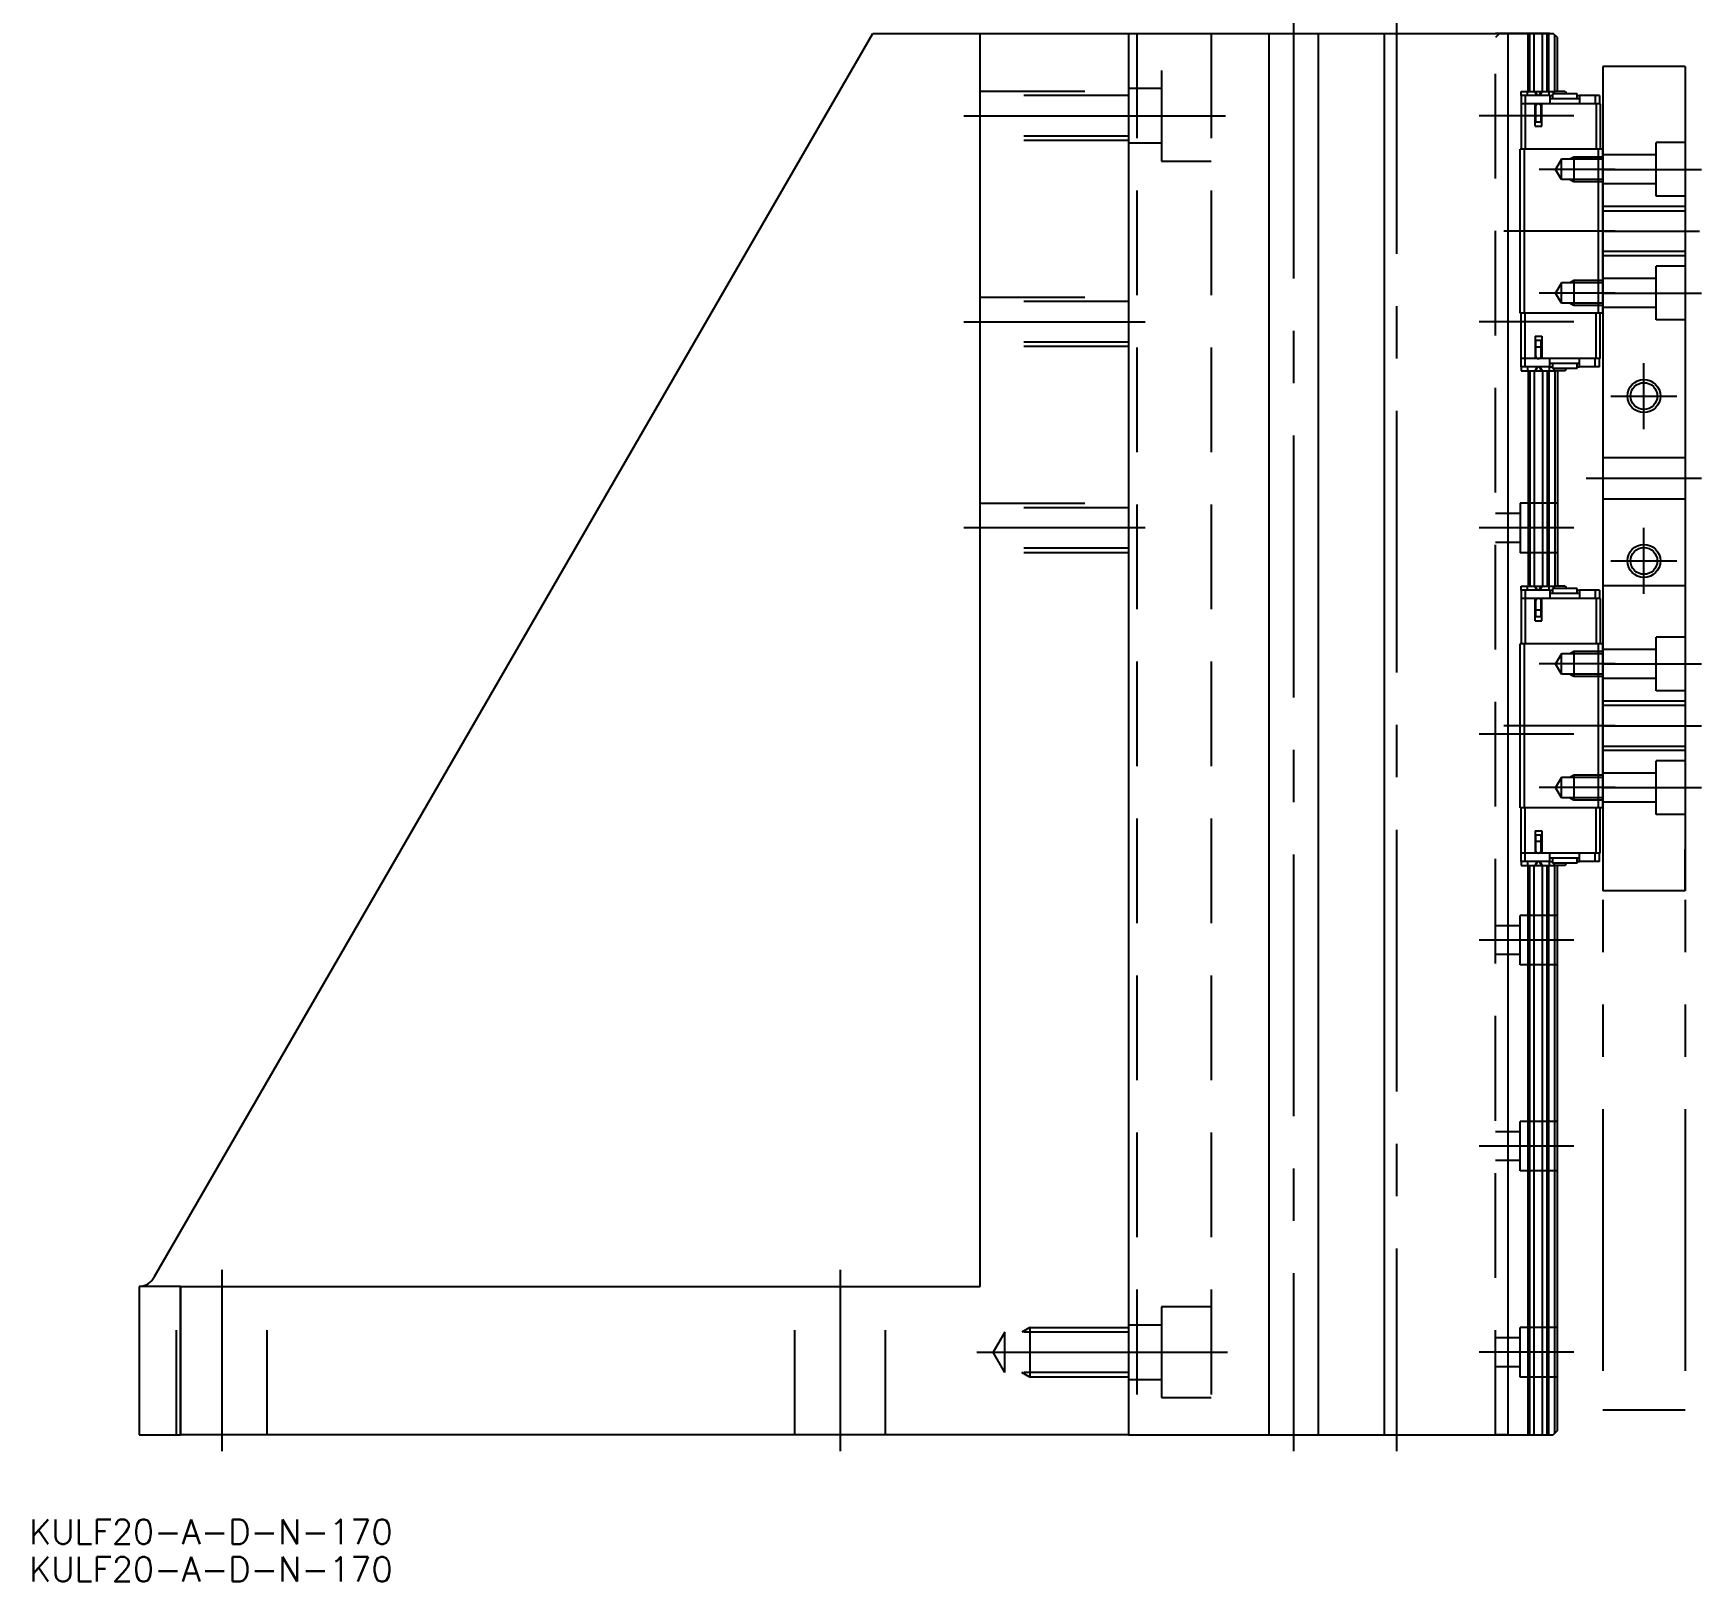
# Model space of a CAD drawing. Extents: x -165 to 277, y -418 to 62.
# Drawn here: x -165.4 to 37, y -417.8 to -230 of the extents above; entities that cross this region are included whole.
import ezdxf

# ---------------------------------------------------------------- set-up
doc = ezdxf.new("R2010")
doc.units = 0
for name, pattern in [('CENTER', [50.8, 31.75, -6.35, 6.35, -6.35]), ('DASHED', [19.05, 12.7, -6.35]), ('PHANTOM', [63.5, 31.75, -6.35, 6.35, -6.35, 6.35, -6.35])]:
    doc.linetypes.add(name, pattern=pattern)
doc.layers.get('0').update_dxf_attribs({"linetype": 'CONTINUOUS'})
doc.layers.add('CENTER', color=1, linetype='CENTER')
doc.styles.get("Standard").update_dxf_attribs({"font": 'txt.shx', "height": 3, "bigfont": 'bigfont.shx'})

# ---------------------------------------------------------------- blocks, each defined once
blk = doc.blocks.new('*U3')
at = {"color": 7, "linetype": 'CONTINUOUS'}
blk.add_text('KULF20-A-D-N-170', height=3, dxfattribs=at).set_placement((-165.87, -413.27))
blk = doc.blocks.new('*U4')
at = {"color": 7, "linetype": 'CONTINUOUS'}
blk.add_text('KULF20-A-D-N-170', height=3, dxfattribs=at).set_placement((-165.87, -417.82))

msp = doc.modelspace()

# ---------------------------------------------------------------- linework, layer by layer
at = {"color": 7, "linetype": 'CONTINUOUS'}
for p, q in [((-150.67, -380.8), (-63.52, -230)), ((-63.52, -230), (-32.5, -230)), ((-63.52, -230), (-50.5, -230)), ((-50.5, -382), (-50.5, -230)), ((-50.5, -230), (-32.5, -230)), ((-32.5, -230), (-32.5, -400)), ((-32.5, -230), (-32.5, -400)), ((-32.5, -230), (19, -230)), ((-31.5, -230), (18.5, -230)), ((-31.5, -230), (18.5, -230)), ((-15.5, -230), (-15.5, -400)), ((-9.5, -230), (-9.5, -400)), ((-1.5, -230), (-1.5, -400)), ((12, -230), (12.49, -230)), ((12.5, -230), (12, -230)), ((12.49, -230), (15.95, -230)), ((12.49, -230), (15.95, -230)), ((15.95, -230), (12.5, -230)), ((15.95, -230), (12.5, -230)), ((13.5, -230), (13.5, -400)), ((15.94, -237.05), (15.94, -230)), ((15.95, -230), (18.5, -230)), ((18.55, -230), (15.95, -230)), ((15.95, -230), (18.5, -230)), ((18.55, -230), (15.95, -230)), ((16.15, -237.05), (16.15, -230)), ((16.7, -237.05), (16.7, -230)), ((17.7, -237.05), (17.7, -230)), ((18.25, -237.05), (18.25, -230)), ((18.46, -237.05), (18.46, -230)), ((18.5, -230), (18.55, -230)), ((18.5, -230), (18.55, -230)), ((19.5, -230.5), (19, -230)), ((19.2, -237.05), (19.2, -230.2)), ((19.5, -237.05), (19.5, -230.5)), ((25, -234), (25, -334)), ((35, -234), (25, -234)), ((35, -234), (35, -329)), ((35, -234), (35, -334)), ((15.1, -237.05), (15.89, -237.05)), ((15.1, -237.55), (15.1, -237.05)), ((15.6, -237.55), (15.1, -237.55)), ((15.1, -237.55), (15.1, -238.55)), ((15.6, -238.55), (15.1, -238.55)), ((15.1, -238.55), (15.1, -244.05)), ((18.6, -237.55), (15.6, -237.55)), ((15.6, -237.55), (15.6, -238.55)), ((16.8, -238.55), (15.6, -238.55)), ((15.6, -238.55), (15.6, -244.05)), ((15.89, -237.05), (16.76, -237.05)), ((15.89, -237.55), (15.89, -237.05)), ((16.76, -237.05), (16.85, -237.05)), ((17.02, -237.55), (16.76, -237.05)), ((17.6, -238.55), (16.8, -238.55)), ((16.8, -241.25), (16.8, -238.55)), ((16.85, -237.05), (17.55, -237.05)), ((17.11, -237.55), (16.85, -237.05)), ((17.11, -237.55), (17.11, -237.55)), ((17.29, -237.55), (17.55, -237.05)), ((17.38, -237.55), (17.64, -237.05)), ((17.55, -237.05), (17.64, -237.05)), ((24.2, -238.55), (17.6, -238.55)), ((17.6, -241.25), (17.6, -238.55)), ((17.64, -237.05), (18.51, -237.05)), ((18.51, -237.05), (19.13, -237.05)), ((18.51, -237.55), (18.51, -237.05)), ((18.6, -237.55), (18.9, -237.55)), ((18.6, -237.55), (18.6, -238.55)), ((22.2, -237.95), (18.6, -237.95)), ((18.9, -237.35), (18.9, -237.95)), ((21.9, -237.35), (18.9, -237.35)), ((20.43, -237.05), (19.13, -237.05)), ((19.13, -237.05), (19.13, -237.35)), ((20.43, -237.05), (20.61, -237.35)), ((21.9, -237.95), (21.9, -237.35)), ((21.9, -237.55), (22.2, -237.55)), ((24.1, -237.55), (22.2, -237.55)), ((22.2, -237.55), (22.2, -238.55)), ((24.6, -237.55), (24.1, -237.55)), ((24.1, -237.55), (24.1, -238.55)), ((24.7, -238.55), (24.2, -238.55)), ((24.2, -238.55), (24.2, -244.05)), ((24.6, -237.55), (24.6, -238.55)), ((24.7, -238.55), (24.7, -244.05)), ((16.8, -239.35), (16.85, -239.35)), ((16.8, -239.81), (16.85, -239.81)), ((16.85, -238.9), (16.85, -239.95)), ((16.85, -239.95), (17.2, -239.95)), ((16.85, -239.95), (16.85, -240.75)), ((16.85, -240.75), (17.2, -240.75)), ((17.2, -239.95), (17.55, -239.95)), ((17.2, -240.75), (17.55, -240.75)), ((17.55, -239.95), (17.55, -238.9)), ((17.55, -239.35), (17.6, -239.35)), ((17.55, -239.81), (17.6, -239.81)), ((17.55, -240.75), (17.55, -239.95)), ((16.8, -241.25), (17.6, -241.25)), ((15, -263.95), (15, -244.05)), ((15.5, -244.05), (15, -244.05)), ((24.5, -244.05), (15.5, -244.05)), ((15.5, -263.95), (15.5, -244.05)), ((24.5, -263.95), (24.5, -244.05)), ((25, -244.05), (24.5, -244.05)), ((25, -263.95), (25, -244.05)), ((15.5, -263.95), (15, -263.95)), ((15.1, -269.45), (15.1, -263.95)), ((24.5, -263.95), (15.5, -263.95)), ((15.6, -269.45), (15.6, -263.95)), ((24.2, -269.45), (24.2, -263.95)), ((25, -263.95), (24.5, -263.95)), ((24.7, -269.45), (24.7, -263.95)), ((16.8, -266.75), (17.6, -266.75)), ((16.8, -266.75), (16.8, -269.45)), ((17.6, -266.75), (17.6, -269.45)), ((16.8, -268.19), (16.85, -268.19)), ((16.8, -268.65), (16.85, -268.65)), ((17.2, -267.25), (16.85, -267.25)), ((16.85, -267.25), (16.85, -268.05)), ((17.2, -268.05), (16.85, -268.05)), ((16.85, -268.05), (16.85, -269.1)), ((17.55, -267.25), (17.2, -267.25)), ((17.55, -268.05), (17.2, -268.05)), ((17.55, -268.05), (17.55, -267.25)), ((17.55, -269.1), (17.55, -268.05)), ((17.55, -268.19), (17.6, -268.19)), ((17.55, -268.65), (17.6, -268.65)), ((15.6, -269.45), (15.1, -269.45)), ((15.1, -270.45), (15.1, -269.45)), ((15.6, -270.45), (15.1, -270.45)), ((15.1, -270.45), (15.1, -270.95)), ((15.1, -270.95), (15.89, -270.95)), ((16.8, -269.45), (15.6, -269.45)), ((15.6, -270.45), (15.6, -269.45)), ((18.6, -270.45), (15.6, -270.45)), ((15.89, -270.45), (15.89, -270.95)), ((15.89, -270.95), (16.76, -270.95)), ((15.94, -270.95), (15.94, -297.05)), ((16.15, -270.95), (16.15, -297.05)), ((16.7, -270.95), (16.7, -297.05)), ((17.02, -270.45), (16.76, -270.95)), ((16.76, -270.95), (16.85, -270.95)), ((17.6, -269.45), (16.8, -269.45)), ((17.11, -270.45), (16.85, -270.95)), ((16.85, -270.95), (17.55, -270.95)), ((17.11, -270.45), (17.11, -270.45)), ((17.29, -270.45), (17.55, -270.95)), ((17.38, -270.45), (17.64, -270.95)), ((17.55, -270.95), (17.64, -270.95)), ((24.2, -269.45), (17.6, -269.45)), ((17.64, -270.95), (18.51, -270.95)), ((17.7, -270.95), (17.7, -297.05)), ((18.25, -270.95), (18.25, -297.05)), ((18.46, -270.95), (18.46, -297.05)), ((18.51, -270.45), (18.51, -270.95)), ((18.51, -270.95), (19.13, -270.95)), ((18.6, -270.45), (18.6, -269.45)), ((22.2, -270.05), (18.6, -270.05)), ((18.6, -270.45), (18.9, -270.45)), ((18.9, -270.05), (18.9, -270.65)), ((21.9, -270.65), (18.9, -270.65)), ((19.13, -270.95), (19.13, -270.65)), ((20.43, -270.95), (19.13, -270.95)), ((19.2, -270.95), (19.2, -297.05)), ((19.5, -270.95), (19.5, -297.05)), ((20.43, -270.95), (20.61, -270.65)), ((21.9, -270.65), (21.9, -270.05)), ((21.9, -270.45), (22.2, -270.45)), ((22.2, -270.45), (22.2, -269.45)), ((24.1, -270.45), (22.2, -270.45)), ((24.1, -270.45), (24.1, -269.45)), ((24.6, -270.45), (24.1, -270.45)), ((24.7, -269.45), (24.2, -269.45)), ((24.6, -270.45), (24.6, -269.45)), ((15.1, -297.55), (15.1, -297.05)), ((15.1, -297.05), (15.89, -297.05)), ((15.89, -297.55), (15.89, -297.05)), ((15.89, -297.05), (16.76, -297.05)), ((16.76, -297.05), (16.85, -297.05)), ((17.02, -297.55), (16.76, -297.05)), ((16.85, -297.05), (17.55, -297.05)), ((17.11, -297.55), (16.85, -297.05)), ((17.29, -297.55), (17.55, -297.05)), ((17.38, -297.55), (17.64, -297.05)), ((17.55, -297.05), (17.64, -297.05)), ((17.64, -297.05), (18.51, -297.05)), ((18.51, -297.55), (18.51, -297.05)), ((18.51, -297.05), (19.13, -297.05)), ((18.9, -297.35), (18.9, -297.95)), ((21.9, -297.35), (18.9, -297.35)), ((20.43, -297.05), (19.13, -297.05)), ((19.13, -297.05), (19.13, -297.35)), ((20.43, -297.05), (20.61, -297.35)), ((21.9, -297.95), (21.9, -297.35)), ((15.6, -297.55), (15.1, -297.55)), ((15.1, -297.55), (15.1, -298.55)), ((15.1, -298.55), (15.1, -304.05)), ((15.6, -298.55), (15.1, -298.55)), ((18.6, -297.55), (15.6, -297.55)), ((15.6, -297.55), (15.6, -298.55)), ((15.6, -298.55), (15.6, -304.05)), ((16.8, -298.55), (15.6, -298.55)), ((17.6, -298.55), (16.8, -298.55)), ((16.8, -301.25), (16.8, -298.55)), ((16.8, -299.35), (16.85, -299.35)), ((16.85, -298.9), (16.85, -299.95)), ((17.11, -297.55), (17.11, -297.55)), ((17.55, -299.95), (17.55, -298.9)), ((17.55, -299.35), (17.6, -299.35)), ((17.6, -301.25), (17.6, -298.55)), ((24.2, -298.55), (17.6, -298.55)), ((18.6, -297.55), (18.9, -297.55)), ((18.6, -297.55), (18.6, -298.55)), ((22.2, -297.95), (18.6, -297.95)), ((21.9, -297.55), (22.2, -297.55)), ((24.1, -297.55), (22.2, -297.55)), ((22.2, -297.55), (22.2, -298.55)), ((24.6, -297.55), (24.1, -297.55)), ((24.1, -297.55), (24.1, -298.55)), ((24.2, -298.55), (24.2, -304.05)), ((24.7, -298.55), (24.2, -298.55)), ((24.6, -297.55), (24.6, -298.55)), ((24.7, -298.55), (24.7, -304.05)), ((16.8, -299.81), (16.85, -299.81)), ((16.8, -301.25), (17.6, -301.25)), ((16.85, -299.95), (17.2, -299.95)), ((16.85, -299.95), (16.85, -300.75)), ((16.85, -300.75), (17.2, -300.75)), ((17.2, -299.95), (17.55, -299.95)), ((17.2, -300.75), (17.55, -300.75)), ((17.55, -299.81), (17.6, -299.81)), ((17.55, -300.75), (17.55, -299.95)), ((15, -323.95), (15, -304.05)), ((15.5, -304.05), (15, -304.05)), ((15.5, -323.95), (15.5, -304.05)), ((24.5, -304.05), (15.5, -304.05)), ((24.5, -323.95), (24.5, -304.05)), ((25, -304.05), (24.5, -304.05)), ((25, -323.95), (25, -304.05)), ((15.5, -323.95), (15, -323.95)), ((15.1, -329.45), (15.1, -323.95)), ((24.5, -323.95), (15.5, -323.95)), ((15.6, -329.45), (15.6, -323.95)), ((24.2, -329.45), (24.2, -323.95)), ((25, -323.95), (24.5, -323.95)), ((24.7, -329.45), (24.7, -323.95)), ((16.8, -326.75), (17.6, -326.75)), ((16.8, -326.75), (16.8, -329.45)), ((17.2, -327.25), (16.85, -327.25)), ((16.85, -327.25), (16.85, -328.05)), ((17.55, -327.25), (17.2, -327.25)), ((17.55, -328.05), (17.55, -327.25)), ((17.6, -326.75), (17.6, -329.45)), ((15.1, -330.45), (15.1, -329.45)), ((15.6, -329.45), (15.1, -329.45)), ((15.6, -330.45), (15.6, -329.45)), ((16.8, -329.45), (15.6, -329.45)), ((16.8, -328.19), (16.85, -328.19)), ((16.8, -328.65), (16.85, -328.65)), ((17.6, -329.45), (16.8, -329.45)), ((17.2, -328.05), (16.85, -328.05)), ((16.85, -328.05), (16.85, -329.1)), ((17.55, -328.05), (17.2, -328.05)), ((17.55, -329.1), (17.55, -328.05)), ((17.55, -328.19), (17.6, -328.19)), ((17.55, -328.65), (17.6, -328.65)), ((24.2, -329.45), (17.6, -329.45)), ((18.6, -330.45), (18.6, -329.45)), ((22.2, -330.45), (22.2, -329.45)), ((24.1, -330.45), (24.1, -329.45)), ((24.7, -329.45), (24.2, -329.45)), ((24.6, -330.45), (24.6, -329.45)), ((35, -334), (35, -329)), ((15.1, -330.45), (15.1, -330.95)), ((15.6, -330.45), (15.1, -330.45)), ((15.1, -330.95), (15.89, -330.95)), ((18.6, -330.45), (15.6, -330.45)), ((15.89, -330.45), (15.89, -330.95)), ((15.89, -330.95), (16.76, -330.95)), ((15.94, -400), (15.94, -330.95)), ((16.15, -400), (16.15, -330.95)), ((16.7, -400), (16.7, -330.95)), ((17.02, -330.45), (16.76, -330.95)), ((16.76, -330.95), (16.85, -330.95)), ((17.11, -330.45), (16.85, -330.95)), ((16.85, -330.95), (17.55, -330.95)), ((17.11, -330.45), (17.11, -330.45)), ((17.29, -330.45), (17.55, -330.95)), ((17.38, -330.45), (17.64, -330.95)), ((17.55, -330.95), (17.64, -330.95)), ((17.64, -330.95), (18.51, -330.95)), ((17.7, -400), (17.7, -330.95)), ((18.25, -400), (18.25, -330.95)), ((18.46, -400), (18.46, -330.95)), ((18.51, -330.45), (18.51, -330.95)), ((18.51, -330.95), (19.13, -330.95)), ((22.2, -330.05), (18.6, -330.05)), ((18.6, -330.45), (18.9, -330.45)), ((18.9, -330.05), (18.9, -330.65)), ((21.9, -330.65), (18.9, -330.65)), ((19.13, -330.95), (19.13, -330.65)), ((20.43, -330.95), (19.13, -330.95)), ((19.2, -399.8), (19.2, -330.95)), ((19.5, -399.5), (19.5, -330.95)), ((20.43, -330.95), (20.61, -330.65)), ((21.9, -330.65), (21.9, -330.05)), ((21.9, -330.45), (22.2, -330.45)), ((24.1, -330.45), (22.2, -330.45)), ((24.6, -330.45), (24.1, -330.45)), ((35, -334), (25, -334)), ((-152.5, -382), (-152.5, -400)), ((-147.5, -382), (-152.5, -382)), ((-147.5, -382), (-50.5, -382)), ((-147.5, -382), (-147.5, -400)), ((-147.5, -400), (-147.5, -382)), ((-152.5, -400), (-147.5, -400)), ((-32.5, -400), (-147.5, -400)), ((-32.5, -400), (19, -400)), ((19.5, -399.5), (19, -400))]:
    msp.add_line(p, q, dxfattribs=at)
at = {"color": 3, "linetype": 'DASHED'}
for p, q in [((-31.5, -230), (-31.5, -400)), ((-22.5, -230), (-22.5, -400)), ((12, -400), (12, -230)), ((12.5, -230), (12, -230.5)), ((13.5, -230), (12.5, -230)), ((-28.5, -234.5), (-28.5, -243.3)), ((-28.5, -236.7), (-32.5, -236.7)), ((-50.5, -237), (-32.5, -237)), ((-32.5, -237.54), (-50.5, -237.54)), ((-32.5, -242.46), (-50.5, -242.46)), ((-32.5, -243), (-50.5, -243)), ((-32.5, -243.3), (-28.5, -243.3)), ((-28.5, -243.3), (-28.5, -245.5)), ((31.5, -244.75), (25, -244.75)), ((31.5, -249.75), (31.5, -243.25)), ((35, -243.25), (31.5, -243.25)), ((-28.5, -245.5), (-22.5, -245.5)), ((20, -245.27), (19.29, -246.5)), ((20, -247.73), (19.29, -246.5)), ((20, -247.73), (20, -245.27)), ((25, -245.27), (20, -245.27)), ((21.5, -245), (21.03, -245.27)), ((21.5, -245), (21.5, -248)), ((25, -245), (21.5, -245)), ((25, -247.73), (20, -247.73)), ((21.5, -248), (21.03, -247.73)), ((25, -248), (21.5, -248)), ((31.5, -248.25), (25, -248.25)), ((35, -249.75), (31.5, -249.75)), ((35, -251), (25, -251)), ((25, -251.54), (35, -251.54)), ((35, -256.46), (25, -256.46)), ((35, -257), (25, -257)), ((35, -258.25), (31.5, -258.25)), ((31.5, -264.75), (31.5, -258.25)), ((20, -260.27), (19.29, -261.5)), ((25, -260.27), (20, -260.27)), ((20, -262.73), (20, -260.27)), ((21.5, -260), (21.03, -260.27)), ((25, -260), (21.5, -260)), ((21.5, -260), (21.5, -263)), ((31.5, -259.75), (25, -259.75)), ((-50.5, -262), (-32.5, -262)), ((-32.5, -262.54), (-50.5, -262.54)), ((20, -262.73), (19.29, -261.5)), ((25, -262.73), (20, -262.73)), ((21.5, -263), (21.03, -262.73)), ((25, -263), (21.5, -263)), ((31.5, -263.25), (25, -263.25)), ((35, -264.75), (31.5, -264.75)), ((-32.5, -267.46), (-50.5, -267.46)), ((-32.5, -268), (-50.5, -268)), ((35, -281.5), (25, -281.5)), ((-50.5, -287), (-32.5, -287)), ((19.5, -287), (15, -287)), ((15, -287), (15, -293)), ((35, -286.5), (25, -286.5)), ((-32.5, -287.54), (-50.5, -287.54)), ((15, -288.25), (12, -288.25)), ((-32.5, -292.46), (-50.5, -292.46)), ((-32.5, -293), (-50.5, -293)), ((15, -291.75), (12, -291.75)), ((19.5, -293), (15, -293)), ((35, -303.25), (31.5, -303.25)), ((31.5, -309.75), (31.5, -303.25)), ((20, -305.27), (19.29, -306.5)), ((25, -305.27), (20, -305.27)), ((20, -307.73), (20, -305.27)), ((21.5, -305), (21.03, -305.27)), ((25, -305), (21.5, -305)), ((21.5, -305), (21.5, -308)), ((31.5, -304.75), (25, -304.75)), ((20, -307.73), (19.29, -306.5)), ((25, -307.73), (20, -307.73)), ((21.5, -308), (21.03, -307.73)), ((25, -308), (21.5, -308)), ((31.5, -308.25), (25, -308.25)), ((35, -311), (25, -311)), ((35, -311.54), (25, -311.54)), ((35, -309.75), (31.5, -309.75)), ((25, -316.46), (35, -316.46)), ((35, -317), (25, -317)), ((31.5, -324.75), (31.5, -318.25)), ((35, -318.25), (31.5, -318.25)), ((20, -320.27), (19.29, -321.5)), ((20, -322.73), (19.29, -321.5)), ((20, -322.73), (20, -320.27)), ((25, -320.27), (20, -320.27)), ((21.5, -320), (21.03, -320.27)), ((21.5, -320), (21.5, -323)), ((25, -320), (21.5, -320)), ((31.5, -319.75), (25, -319.75)), ((25, -322.73), (20, -322.73)), ((21.5, -323), (21.03, -322.73)), ((25, -323), (21.5, -323)), ((31.5, -323.25), (25, -323.25)), ((35, -324.75), (31.5, -324.75)), ((19.5, -337), (15, -337)), ((15, -343), (15, -337)), ((15, -338.25), (12, -338.25)), ((15, -341.75), (12, -341.75)), ((19.5, -343), (15, -343)), ((19.5, -362), (15, -362)), ((15, -368), (15, -362)), ((15, -363.25), (12, -363.25)), ((15, -366.75), (12, -366.75)), ((19.5, -368), (15, -368)), ((-148, -400), (-148, -382)), ((-137, -400), (-137, -382)), ((-73, -400), (-73, -382)), ((-62, -400), (-62, -382)), ((-22.5, -384.5), (-28.5, -384.5)), ((-28.5, -384.5), (-28.5, -393.3)), ((-47.5, -387.54), (-48.92, -390)), ((-32.5, -387.54), (-47.5, -387.54)), ((-47.5, -392.46), (-47.5, -387.54)), ((-44.5, -387), (-45.44, -387.54)), ((-44.5, -387), (-32.5, -387)), ((-44.5, -387), (-44.5, -393)), ((-28.5, -386.7), (-32.5, -386.7)), ((15, -388.25), (12, -388.25)), ((19.5, -387), (15, -387)), ((15, -393), (15, -387)), ((-47.5, -392.46), (-48.92, -390)), ((-32.5, -392.46), (-47.5, -392.46)), ((-44.5, -393), (-45.44, -392.46)), ((15, -391.75), (12, -391.75)), ((-32.5, -393), (-44.5, -393)), ((-32.5, -393.3), (-28.5, -393.3)), ((-28.5, -393.3), (-28.5, -395.5)), ((19.5, -393), (15, -393)), ((-28.5, -395.5), (-22.5, -395.5)), ((13.5, -400), (12, -400))]:
    msp.add_line(p, q, dxfattribs=at)
at = {"color": 3, "linetype": 'PHANTOM'}
for p, q in [((25, -297), (25, -397)), ((35, -297), (25, -297)), ((35, -297), (35, -397)), ((35, -297), (35, -392)), ((35, -397), (25, -397))]:
    msp.add_line(p, q, dxfattribs=at)
at = {"color": 3, "linetype": 'CONTINUOUS'}
for centre in [(30, -274), (30, -294)]:
    msp.add_circle(centre, 2, dxfattribs=at)
at = {"color": 7, "linetype": 'CONTINUOUS'}
for centre in [(30, -274), (30, -294)]:
    msp.add_circle(centre, 1.62, dxfattribs=at)
for centre, radius, start, end in [((17.2, -238.9), 0.35, 90, 180), ((17.2, -238.9), 0.35, 0, 90), ((17.2, -269.1), 0.35, 180, 270), ((17.2, -269.1), 0.35, 270, 0), ((17.2, -298.9), 0.35, 90, 180), ((17.2, -298.9), 0.35, 0, 90), ((17.2, -329.1), 0.35, 180, 270), ((17.2, -329.1), 0.35, 270, 0), ((-152.5, -380), 2, 270, 336.5392)]:
    msp.add_arc(centre, radius, start, end, dxfattribs=at)
at = {"layer": 'CENTER', "color": 1, "linetype": 'CENTER'}
for p, q in [((0, -171.1), (0, -230)), ((0, -174.2), (0, -402)), ((0, -181.1), (0, -240)), ((-12.5, -228), (-12.5, -402)), ((-52.5, -240), (-20.5, -240)), ((21.5, -240), (10, -240)), ((26.5, -246.5), (17.29, -246.5)), ((25, -246.5), (37, -246.5)), ((26.5, -254), (13, -254)), ((25, -254), (36.75, -254)), ((26.5, -261.5), (17.29, -261.5)), ((25, -261.5), (37, -261.5)), ((-52.5, -265), (-30.5, -265)), ((21.5, -265), (10, -265)), ((30, -278), (30, -270)), ((26, -274), (34, -274)), ((37, -284), (23, -284)), ((-30.5, -290), (-52.5, -290)), ((21.5, -290), (10, -290)), ((30, -298), (30, -290)), ((26, -294), (34, -294)), ((26.5, -306.5), (17.29, -306.5)), ((25, -306.5), (37, -306.5)), ((21.5, -315), (10, -315)), ((26.5, -314), (13, -314)), ((25, -314), (37, -314)), ((26.5, -321.5), (17.29, -321.5)), ((25, -321.5), (37, -321.5)), ((21.5, -340), (10, -340)), ((21.5, -365), (10, -365)), ((-142.5, -380), (-142.5, -402)), ((-67.5, -380), (-67.5, -402)), ((-50.92, -390), (-20.5, -390)), ((21.5, -390), (10, -390))]:
    msp.add_line(p, q, dxfattribs=at)

# ---------------------------------------------------------------- block references
at = {"color": 7, "linetype": 'CONTINUOUS'}
for name in ['*U3', '*U4']:
    msp.add_blockref(name, (0, 0), dxfattribs=at)

doc.saveas('drawing.dxf')
